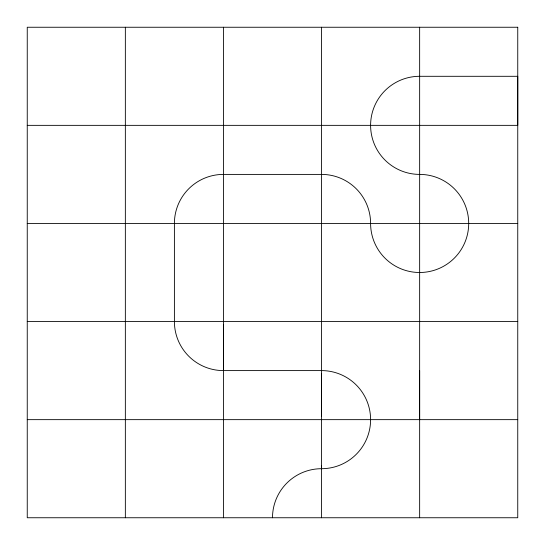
<?xml version="1.0" encoding="UTF-8"?>
<svg xmlns="http://www.w3.org/2000/svg" width="545" height="545" viewBox="0 0 545 545"><rect width="100%" height="100%" fill="white"/><g stroke="black" fill="none" stroke-linecap="round" stroke-linejoin="round"><path stroke-width="0.82" d="M272.5 517.75A49.05 49.05 0 0 1 321.55 468.7A49.05 49.05 0 0 0 370.6 419.65A49.05 49.05 0 0 0 321.55 370.6L223.45 370.6L223.45 324.616M321.55 468.7L321.55 465.634M419.65 419.65L419.65 370.6M27.25 125.35L517.75 125.35L517.75 76.3L419.65 76.3A49.05 49.05 0 0 0 370.6 125.35A49.05 49.05 0 0 0 419.65 174.4A49.05 49.05 0 0 1 468.7 223.45A49.05 49.05 0 0 1 419.65 272.5A49.05 49.05 0 0 1 370.6 223.45A49.05 49.05 0 0 0 321.55 174.4L223.45 174.4A49.05 49.05 0 0 0 174.4 223.45L174.4 321.55A49.05 49.05 0 0 0 223.45 370.6M27.25 223.45L517.75 223.45M27.25 321.55L517.75 321.55M27.25 419.65L517.75 419.65M419.65 27.25L419.65 517.75M321.55 27.25L321.55 517.75M321.55 373.666L321.55 416.584M223.45 27.25L223.45 517.75M125.35 27.25L125.35 517.75M517.75 27.25L27.25 27.25L27.25 517.75L517.75 517.75L517.75 27.25"/></g></svg>
